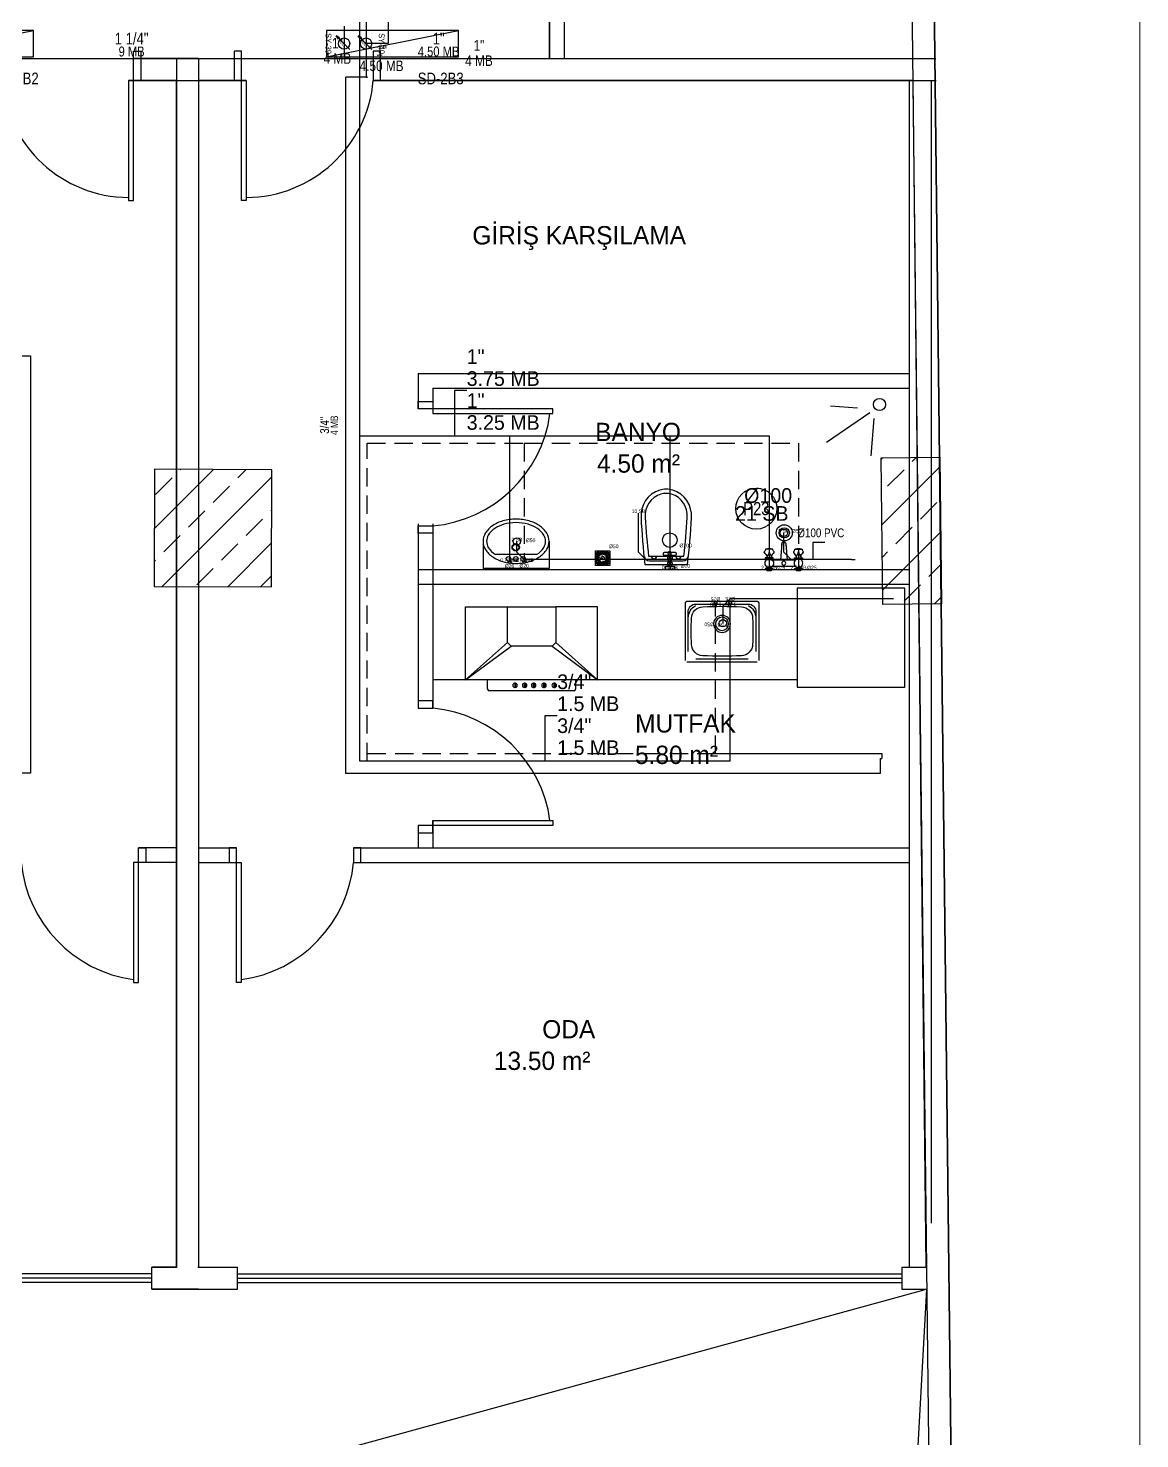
# Model space of a CAD drawing. Header units: centimetres. Extents: x 247996 to 315152, y -468471 to -440326.
# Drawn here: x 257942 to 258701, y -442834 to -441872 of the extents above; entities that cross this region are included whole.
import ezdxf
from ezdxf.enums import TextEntityAlignment as Align

# ---------------------------------------------------------------- set-up
doc = ezdxf.new("R2010")
doc.units = ezdxf.units.CM
doc.linetypes.add('0', pattern=[500, 500])
doc.linetypes.add('BASMA HATTI', pattern=[0.375, 0.25, -0.125])
for name, color, linetype, lineweight in [('SCOTT-ANTED', 144, 'CONTINUOUS', 0), ('SCOTT-MTY-PISSU-BORU-TAVANDAN', 6, 'PISSU HATTI', 30), ('SCOTT-MTY-PISSU-CAP', 211, 'CONTINUOUS', 30), ('SCOTT-MTY-SICAKSU-BORU', 1, 'BASMA HATTI', 30), ('SCOTT-MTY-SOGUKSU-BORU', 5, '0', 30), ('SCOTT-MTY-TEMIZSU-CAP', 101, 'CONTINUOUS', 30)]:
    doc.layers.add(name, color=color, linetype=linetype, lineweight=lineweight)
for name, color, linetype in [('SCOTT-MD-YUK-BIRIMI', 7, 'CONTINUOUS'), ('SCOTT-MKDU0', 50, 'CONTINUOUS'), ('SCOTT-MTY-PISSU-KOLON', 211, 'Continuous'), ('SCOTT-MTY-PISSU-KOLONNO', 211, 'Continuous'), ('SCOTT-MTY-SAYAC', 3, 'Continuous'), ('SCOTT-MTY-SIRKULASYON-BORU', 31, 'Continuous'), ('SCOTT-MTY-TEFRIS', 15, 'CONTINUOUS'), ('SCOTT-MTY-VANA', 1, 'Continuous'), ('SCOTT-MTY-YUK-BIRIMI', 7, 'CONTINUOUS')]:
    doc.layers.add(name, color=color, linetype=linetype)
doc.styles.add('CAP', font='wturkce.SHX', dxfattribs={"width": 0.65})
doc.styles.add('MtXpl_Comic_Sans_MS', font='comic.ttf')
doc.styles.add('MTY_CAP', font='wturkce.SHX', dxfattribs={"width": 0.65})
doc.styles.add('ROTAS', font='arial.ttf')
doc.linetypes.add('PISSU HATTI', pattern='A,0.5,0.5,["(",Standard,S=0.1,R=0,X=-0.01,Y=-0.036],-0.05', length=0.9)

# ---------------------------------------------------------------- blocks, each defined once
blk = doc.blocks.new('T-DOLAP')
blk.add_line((-45, -9), (45, 9))
blk.add_lwpolyline([(-45, -9), (45, -9), (45, 9), (-45, 9)], close=True)
blk = doc.blocks.new('MTY-SU SAYACI')
at = {"layer": 'SCOTT-MTY-VANA'}
blk.add_hatch(color=256, dxfattribs=at).paths.add_polyline_path([(9.8, 9.8), (5.6, 7), (7, 5.6)])
for p, q in [((-7.3, -7.3), (6.3, 6.3)), ((5.6, 7), (9.8, 9.8)), ((7, 5.6), (5.6, 7)), ((7, 5.6), (9.8, 9.8))]:
    blk.add_line(p, q, dxfattribs=at)
blk.add_circle((0, 0), 7, dxfattribs=at)
blk.add_attdef('CAP', (-2.3, -1.2), '', height=2.5, rotation=45, dxfattribs=at)
blk = doc.blocks.new('T-KOLON-P')
for radius in [5.5, 3.5]:
    blk.add_circle((0, 0), radius)
blk = doc.blocks.new('SUZGEC1')
at = {"layer": 'SCOTT-MTY-TEFRIS'}
blk.add_lwpolyline([(-5, -5), (-5, 5), (5, 5), (5, -5)], close=True, dxfattribs=at)
for points in [[(-4.33, 3.86), (-1.99, 1.52, 0.029484), (-2.15, 1.27), (-4.33, 2.48)], [(-2.48, 0.33), (-4.33, 0.33), (-4.33, 1.72), (-2.41, 0.65, 0.032775)], [(-3.86, 4.33), (-2.48, 4.33), (-1.27, 2.15, 0.029484), (-1.52, 1.99)], [(-0.65, 2.41, -0.032775), (-0.33, 2.48), (-0.33, 4.33), (-1.72, 4.33)], [(0.33, 2.48), (0.33, 4.33), (1.72, 4.33), (0.65, 2.41, 0.032775)], [(1.27, 2.15), (2.48, 4.33), (3.86, 4.33), (1.52, 1.99, 0.029484)], [(4.33, 3.86), (1.99, 1.52, -0.029484), (2.15, 1.27), (4.33, 2.48)], [(4.33, 0.33), (4.33, 1.72), (2.41, 0.65, -0.032775), (2.48, 0.33)], [(-2.48, -0.33), (-4.33, -0.33), (-4.33, -1.72), (-2.41, -0.65, -0.032775)], [(-4.33, -3.86), (-1.99, -1.52, -0.029484), (-2.15, -1.27), (-4.33, -2.48)], [(-3.86, -4.33), (-2.48, -4.33), (-1.27, -2.15, -0.029484), (-1.52, -1.99)], [(-0.33, -4.33), (-1.72, -4.33), (-0.65, -2.41, 0.032775), (-0.33, -2.48)], [(0.33, -2.48), (0.33, -4.33), (1.72, -4.33), (0.65, -2.41, -0.032775)], [(2.48, -4.33), (1.27, -2.15, 0.029484), (1.52, -1.99), (3.86, -4.33)], [(4.33, -2.48), (4.33, -3.86), (1.99, -1.52, 0.029484), (2.15, -1.27)], [(4.33, -0.33), (4.33, -1.72), (2.41, -0.65, 0.032775), (2.48, -0.33)]]:
    blk.add_lwpolyline(points, format="xyb", close=True, dxfattribs=at)
blk.add_circle((0, 0), 1.25, dxfattribs=at)
at = {"layer": 'SCOTT-MD-YUK-BIRIMI', "color": 6, "style": 'CAP'}
blk.add_attdef('PS', text='', height=2.5, dxfattribs=at).set_placement((0, 0), align=Align.CENTER)
blk.add_attdef('PSCP', (4.29, 6.72), '', height=2.5, dxfattribs=at)
blk = doc.blocks.new('EVIYE1')
at = {"layer": 'SCOTT-MTY-TEFRIS', "color": 6}
blk.add_circle((0, 15), 2.5, dxfattribs=at)
at = {"layer": 'SCOTT-MTY-TEFRIS', "color": 3, "ltscale": 10}
blk.add_circle((-5, 1), 1, dxfattribs=at)
at = {"layer": 'SCOTT-MTY-TEFRIS', "color": 1, "ltscale": 10}
blk.add_circle((5, 1), 1, dxfattribs=at)
at = {"layer": 'SCOTT-MD-YUK-BIRIMI', "color": 6, "style": 'CAP'}
blk.add_attdef('PS', text='', height=2.5, dxfattribs=at).set_placement((0, 15), align=Align.CENTER)
blk.add_attdef('PSCP', (6.08, 14.48), '', height=2.5, dxfattribs=at)
at = {"layer": 'SCOTT-MD-YUK-BIRIMI', "color": 3, "style": 'CAP'}
for tag, p in [('SO', (-5, 1)), ('SOCP', (-5, -2.99))]:
    blk.add_attdef(tag, text='', height=2.5, dxfattribs=at).set_placement(p, align=Align.CENTER)
at = {"layer": 'SCOTT-MD-YUK-BIRIMI', "color": 1, "style": 'CAP'}
for tag, p in [('SC', (5, 1)), ('SCCP', (5, -2.8))]:
    blk.add_attdef(tag, text='', height=2.5, dxfattribs=at).set_placement(p, align=Align.CENTER)
blk = doc.blocks.new('KLOZET1')
at = {"layer": 'SCOTT-MTY-TEFRIS', "color": 15}
blk.add_lwpolyline([(-3.88, 11.44, 0.414214), (-4.52, 10.8), (-4.52, 10.3, 0.414214), (-3.88, 9.66), (3.88, 9.66, 0.414214), (4.52, 10.3), (4.52, 10.8, 0.414214), (3.88, 11.44)], format="xyb", close=True, dxfattribs=at)
at = {"layer": 'SCOTT-MTY-TEFRIS', "color": 15, "elevation": 0}
for points in [[(-1, 10.3), (-1, 10.8, -0.414214), (-0.36, 11.44)], [(1, 10.3), (1, 10.8, 0.414214), (0.36, 11.44)]]:
    blk.add_lwpolyline(points, format="xyb", dxfattribs=at)
at = {"layer": 'SCOTT-MTY-TEFRIS', "color": 15}
for points in [[(-0.76, 11.45), (0.76, 11.45), (0.76, 11.98), (-0.76, 11.98)], [(-0.76, 8.88), (0.76, 8.88), (0.76, 9.66), (-0.76, 9.66)], [(3, 0), (-3, 0), (-3, 2.32), (3, 2.32)]]:
    blk.add_lwpolyline(points, close=True, dxfattribs=at)
for points in [[(-1.61, 8.64), (-1.61, 7.54)], [(-1.61, 4.45), (-1.61, 3.35)], [(-1.35, 3.17), (-1.35, 2.32), (1.42, 2.32), (1.42, 3.17)], [(-1.21, 7.21), (-1.21, 4.8)], [(1.13, 8.88), (-1.06, 8.88)], [(-1.06, 7.3), (1.13, 7.3)], [(1.13, 4.69), (-1.06, 4.69)], [(-1.06, 3.11), (1.13, 3.11)], [(-0.51, 8.64), (-0.51, 7.54)], [(-0.51, 4.45), (-0.51, 3.35)], [(0.58, 8.64), (0.58, 7.54)], [(0.58, 4.45), (0.58, 3.35)], [(1.28, 4.8), (1.28, 5.24), (1.28, 7.21)], [(1.68, 8.64), (1.68, 7.54)], [(1.68, 4.45), (1.68, 3.35)]]:
    blk.add_lwpolyline(points, dxfattribs=at)
at = {"layer": 'SCOTT-MTY-TEFRIS', "color": 6}
blk.add_circle((0, 20), 5, dxfattribs=at)
at = {"layer": 'SCOTT-MTY-TEFRIS', "color": 15}
for centre, radius, start, end in [((-0.36, 10.3, 0), 0.641, 179.99985, 270.00006), ((0.36, 10.3, 0), 0.641, 270.00006, 0), ((-1.06, 8.15), 0.734, 41.75917, 138.24096), ((-1.06, 8.03), 0.734, 221.7593, 318.24081), ((-1.06, 3.96), 0.734, 41.75917, 138.24096), ((-1.06, 3.84), 0.734, 221.7593, 318.24081), ((0.04, 8.15), 0.734, 41.75917, 138.24096), ((0.04, 8.03), 0.734, 221.7593, 318.24081), ((0.04, 3.96), 0.734, 41.75917, 138.24096), ((0.04, 3.84), 0.734, 221.7593, 318.24081), ((1.13, 8.15), 0.734, 41.75917, 138.24096), ((1.13, 8.03), 0.734, 221.7593, 318.24081), ((1.13, 3.96), 0.734, 41.75917, 138.24096), ((1.13, 3.84), 0.734, 221.7593, 318.24081)]:
    blk.add_arc(centre, radius, start, end, dxfattribs=at)
at = {"layer": 'SCOTT-MD-YUK-BIRIMI', "color": 6, "style": 'CAP'}
blk.add_attdef('PS', text='', height=2.5, dxfattribs=at).set_placement((0, 20), align=Align.CENTER)
blk.add_attdef('PSCP', (6.63, 15.09), '', height=2.5, dxfattribs=at)
at = {"layer": 'SCOTT-MD-YUK-BIRIMI', "color": 3, "style": 'CAP'}
blk.add_attdef('SO', text='', height=2.5, dxfattribs=at).set_placement((0, 0.13), align=Align.CENTER)
blk.add_attdef('SOCP', (7.43, 1.09), '', height=2.5, dxfattribs=at)
blk = doc.blocks.new('LAVABO1')
at = {"layer": 'SCOTT-MTY-TEFRIS', "color": 6}
blk.add_circle((0, 15), 2.5, dxfattribs=at)
at = {"layer": 'SCOTT-MTY-TEFRIS', "color": 3, "ltscale": 10}
blk.add_circle((-5, 1), 1, dxfattribs=at)
at = {"layer": 'SCOTT-MTY-TEFRIS', "color": 1, "ltscale": 10}
blk.add_circle((5, 1), 1, dxfattribs=at)
at = {"layer": 'SCOTT-MD-YUK-BIRIMI', "color": 6, "style": 'CAP'}
blk.add_attdef('PS', text='', height=2.5, dxfattribs=at).set_placement((0, 15), align=Align.CENTER)
blk.add_attdef('PSCP', (6.08, 14.48), '', height=2.5, dxfattribs=at)
at = {"layer": 'SCOTT-MD-YUK-BIRIMI', "color": 3, "style": 'CAP'}
for tag, p in [('SO', (-5, 1)), ('SOCP', (-5, -2.99))]:
    blk.add_attdef(tag, text='', height=2.5, dxfattribs=at).set_placement(p, align=Align.CENTER)
at = {"layer": 'SCOTT-MD-YUK-BIRIMI', "color": 1, "style": 'CAP'}
for tag, p in [('SC', (5, 1)), ('SCCP', (5, -2.8))]:
    blk.add_attdef(tag, text='', height=2.5, dxfattribs=at).set_placement(p, align=Align.CENTER)
blk = doc.blocks.new('DUS TEKNESI1')
at = {"layer": 'SCOTT-MTY-TEFRIS'}
for points in [[(-10, 13.89), (-10, 12.2, -0.146062), (-11.33, 8.88, 0.113221), (-13.28, 11.48, -0.416893), (-13.31, 11.96)], [(-6.69, 11.96, -0.17585), (-7.51, 13.89), (-12.49, 13.89, -0.17585), (-13.31, 11.96)], [(0, 18.37), (-0.63, 18.37, 0.391322), (-1.29, 17.76), (-2.2, 6.27)], [(0, 18.37), (0.63, 18.37, -0.391322), (1.29, 17.76), (2.2, 6.27)], [(6.69, 11.96, 0.17585), (7.51, 13.89), (12.49, 13.89, 0.17585), (13.31, 11.96)], [(10, 13.89), (10, 12.2, 0.146062), (11.33, 8.88, -0.113221), (13.28, 11.48)], [(-12.77, 0.5), (-12.77, 0), (-10, 0), (-7.23, 0), (-7.23, 0.5, 0.153746), (-12.77, 0.5), (-10, 0.5), (-7.23, 0.5)], [(-8.61, 6.88, -0.601952), (-8.61, 1.65), (-8.61, 0.83)], [(8.61, 6.88, 0.601952), (8.61, 1.65), (11.39, 1.65, 0.601952), (11.39, 6.88)], [(12.77, 0.5), (12.77, 0), (10, 0), (7.23, 0), (7.23, 0.5, -0.153746), (12.77, 0.5), (10, 0.5), (7.23, 0.5)]]:
    blk.add_lwpolyline(points, format="xyb", dxfattribs=at)
for points in [[(-12.77, 7.51), (-10, 7.51), (-7.23, 7.51), (-7.23, 8.01), (-10, 8.01), (-12.77, 8.01)], [(-8.61, 0), (-8.61, -1.03), (-11.39, -1.03), (-11.39, 0)], [(12.77, 7.51), (10, 7.51), (7.23, 7.51), (7.23, 8.01), (10, 8.01), (12.77, 8.01)], [(11.39, 0), (11.39, -1.03), (8.61, -1.03), (8.61, 0)]]:
    blk.add_lwpolyline(points, close=True, dxfattribs=at)
for points in [[(-11.64, 9.5), (-11.64, 8.01)], [(-11.39, 7.51), (-11.39, 6.88), (-8.61, 6.88)], [(-8.61, 1.65), (-11.39, 1.65), (-11.39, 0.83)], [(-8.61, 7.51), (-8.61, 6.88)], [(-8.36, 9.5), (-8.36, 8.01)], [(7.82, 6.27), (-7.82, 6.27)], [(-7.82, 2.27), (7.82, 2.27)], [(8.36, 9.5), (8.36, 8.01)], [(11.39, 7.51), (11.39, 6.88), (8.61, 6.88)], [(8.61, 7.51), (8.61, 6.88)], [(8.61, 1.65), (8.61, 0.83)], [(11.39, 1.65), (11.39, 0.83)], [(11.64, 9.5), (11.64, 8.01)]]:
    blk.add_lwpolyline(points, dxfattribs=at)
at = {"layer": 'SCOTT-MTY-TEFRIS', "color": 6}
blk.add_circle((0, 25), 2.5, dxfattribs=at)
at = {"layer": 'SCOTT-MTY-TEFRIS'}
for centre, radius, start, end in [((-9.99, 2.25), 11.85, 79.4131, 100.58675), ((-3.77, 12.76), 6.25, 185.20803, 218.44761), ((-2.03, 5.93), 7.27, 130.25508, 156.09376), ((-6.95, 11.74), 0.344, 310.56547, 41.0891), ((0, 17.2), 1.6, 330.69749, 209.30263), ((6.95, 11.74), 0.344, 138.91075, 229.43465), ((2.03, 5.93), 7.27, 23.90632, 49.74465), ((9.99, 2.25), 11.85, 79.4131, 100.58675), ((3.77, 12.76), 6.25, 321.55251, 354.79208), ((13.05, 11.74), 0.344, 310.56547, 41.0891), ((-10, 4.27), 2.96, 117.90841, 242.09186), ((0, 4.27), 1.37, 90.00021, 270.00006), ((0, 4.27), 1.37, 270.00006, 90.00021)]:
    blk.add_arc(centre, radius, start, end, dxfattribs=at)
at = {"layer": 'SCOTT-MD-YUK-BIRIMI', "color": 6, "style": 'CAP'}
blk.add_attdef('PS', text='', height=2.5, dxfattribs=at).set_placement((0, 25), align=Align.CENTER)
blk.add_attdef('PSCP', (5.6, 25), '', height=2.5, dxfattribs=at)
at = {"layer": 'SCOTT-MD-YUK-BIRIMI', "color": 3, "style": 'CAP'}
blk.add_attdef('SO', text='', height=2.5, dxfattribs=at).set_placement((-10, 0), align=Align.CENTER)
blk.add_attdef('SOCP', (-5.56, 0), '', height=2.5, dxfattribs=at)
at = {"layer": 'SCOTT-MD-YUK-BIRIMI', "color": 1, "style": 'CAP'}
blk.add_attdef('SC', text='', height=2.5, dxfattribs=at).set_placement((10, 0), align=Align.CENTER)
blk.add_attdef('SCCP', (15.92, 0), '', height=2.5, dxfattribs=at)
blk = doc.blocks.new('MTY-PIS SU CAP SB')
at = {"layer": 'SCOTT-MTY-PISSU-CAP'}
for p, q in [((0.833, 1.167), (0, 1.167)), ((0, 1.167), (0, 0))]:
    blk.add_line(p, q, dxfattribs=at)
at = {"layer": 'SCOTT-MTY-PISSU-CAP', "style": 'MTY_CAP', "width": 0.65}
blk.add_attdef('PSCP', text='', height=1, dxfattribs=at).set_placement((0.833, 1.79), align=Align.MIDDLE_LEFT)
at = {"layer": 'SCOTT-MTY-YUK-BIRIMI', "color": 211, "style": 'MTY_CAP', "width": 0.65}
blk.add_attdef('PS', text='', height=1, dxfattribs=at).set_placement((0.833, 0.566), align=Align.MIDDLE_LEFT)
blk = doc.blocks.new('MTY-TEMIZ SU CAP MB')
at = {"layer": 'SCOTT-MTY-TEMIZSU-CAP'}
for p, q in [((0.833, 3.096), (0, 3.096)), ((0, 3.096), (0, 0))]:
    blk.add_line(p, q, dxfattribs=at)
at = {"layer": 'SCOTT-MTY-TEMIZSU-CAP', "style": 'MTY_CAP', "width": 0.65}
for tag, p in [('SOCP', (0.833, 5.417)), ('SCCP', (0.833, 2.417))]:
    blk.add_attdef(tag, text='', height=1, dxfattribs=at).set_placement(p, align=Align.MIDDLE_LEFT)
at = {"layer": 'SCOTT-MTY-YUK-BIRIMI', "color": 101, "style": 'MTY_CAP', "width": 0.65}
for tag, p in [('SO', (0.833, 3.917)), ('SC', (0.833, 0.917))]:
    blk.add_attdef(tag, text='', height=1, dxfattribs=at).set_placement(p, align=Align.MIDDLE_LEFT)

msp = doc.modelspace()

# ---------------------------------------------------------------- linework, layer by layer
at = {"layer": 'SCOTT-ANTED'}
msp.add_line((258701.02, -440326.55), (258701.02, -447826.55), dxfattribs=at)
at = {"layer": 'SCOTT-MKDU0', "color": 8, "ltscale": 0.03}
for p, q in [((258575.71, -443160.12), (258545.41, -440514.39)), ((258545.41, -440514.39), (258575.71, -443160.12)), ((258560.7, -443159.51), (258530.58, -440529.34)), ((258298.25, -441892.11), (258298.25, -441742.11)), ((258298.25, -441861.93), (258298.25, -441892.11)), ((258308.25, -441861.93), (258308.25, -441892.11)), ((257043.6, -441892.11), (258298.25, -441892.11)), ((258014.24, -441892.11), (258087.96, -441892.11)), ((258058.6, -441892.11), (258014.24, -441892.11)), ((258043.6, -441892.11), (258043.6, -442717.11)), ((258043.6, -441892.11), (258087.96, -441892.11)), ((258058.6, -441892.11), (258058.6, -442717.11)), ((258177.96, -441892.11), (258561.88, -441892.11)), ((258010.93, -441907.11), (258091.27, -441907.11)), ((258043.6, -441907.11), (258010.93, -441907.11)), ((258043.6, -441907.11), (258010.93, -441907.11)), ((258043.6, -441907.11), (258043.6, -442687.11)), ((258043.6, -441907.11), (258043.6, -442717.11)), ((258043.6, -442717.11), (258043.6, -441907.11)), ((258058.6, -441907.11), (258058.6, -442687.11)), ((258058.6, -441907.11), (258058.6, -442717.11)), ((258058.6, -441907.11), (258091.27, -441907.11)), ((258091.27, -441907.11), (258058.6, -441907.11)), ((258058.6, -441907.11), (258058.6, -442717.11)), ((258177.96, -441907.11), (258562.05, -441907.11)), ((258546.36, -441907.11), (258177.96, -441907.11)), ((258543.6, -441907.11), (258543.6, -442717.11)), ((258555.29, -442717.11), (258546.36, -441907.11)), ((258558.6, -441907.11), (258558.6, -442687.11)), ((258208.6, -442107.11), (258543.6, -442107.11)), ((258208.6, -442107.11), (258208.6, -442131.2)), ((258218.6, -442117.11), (258543.6, -442117.11)), ((258218.6, -442117.11), (258218.6, -442134.52)), ((258516.7, -442134.06), (258487.12, -442154.27)), ((258508.28, -442130.82), (258489.9, -442129.4)), ((258519.48, -442137.96), (258517.53, -442163.33)), ((258524.6, -442164.83), (258564.59, -442164.37)), ((258545.76, -442167.22), (258548.43, -442164.55)), ((258564.59, -442164.37), (258565.74, -442264.36)), ((258028.69, -442172.54), (258028.42, -442252.54)), ((258028.56, -442212.97), (258068.84, -442172.68)), ((258108.69, -442172.82), (258028.69, -442172.54)), ((258046.23, -442172.84), (258046.47, -442172.6)), ((258085.52, -442178.45), (258091.21, -442172.76)), ((258108.42, -442252.82), (258108.69, -442172.82)), ((258525.74, -442264.82), (258524.6, -442164.83)), ((258524.61, -442165.92), (258525.72, -442164.81)), ((258525.12, -442210.32), (258564.67, -442170.77)), ((258528.92, -442184.06), (258540.15, -442172.84)), ((258029.4, -442189.67), (258040.62, -442178.45)), ((258033.86, -442252.56), (258108.68, -442177.75)), ((258068.68, -442195.29), (258079.91, -442184.06)), ((258051.85, -442212.13), (258063.07, -442200.9)), ((258107.97, -442200.9), (258108.6, -442200.27)), ((258551.37, -442206.51), (258562.6, -442195.29)), ((258091.14, -442217.74), (258102.36, -442206.51)), ((258208.6, -442209.73), (258208.6, -442335.64)), ((258218.6, -442209.77), (258218.6, -442335.64)), ((258534.54, -442223.35), (258545.76, -442212.13)), ((258035.01, -442228.96), (258046.23, -442217.74)), ((258252.86, -442221.66), (258252.86, -442240.32)), ((258297.88, -442221.66), (258297.88, -442240.32)), ((258525.63, -442254.71), (258565.18, -442215.16)), ((258074.3, -442234.58), (258085.52, -442223.35)), ((258078.61, -442252.72), (258108.52, -442222.8)), ((258289.42, -442230.69), (258261.32, -442230.69)), ((258525.37, -442232.51), (258528.92, -442228.96)), ((258028.48, -442235.49), (258029.4, -442234.58)), ((258057.46, -442251.41), (258068.68, -442240.19)), ((258208.6, -442240.88), (258543.6, -442240.88)), ((258297.88, -442240.32), (258252.86, -442240.32)), ((258556.99, -442245.8), (258565.43, -442237.36)), ((258100.98, -442252.79), (258107.97, -442245.8)), ((258208.6, -442250.88), (258543.6, -442250.88)), ((258028.42, -442252.54), (258108.42, -442252.82)), ((258540.74, -442253.65), (258467.12, -442253.65)), ((258467.12, -442253.65), (258467.12, -442321.34)), ((258540.15, -442262.64), (258551.37, -442251.41)), ((258540.74, -442321.34), (258540.74, -442253.65)), ((258560.82, -442264.42), (258565.68, -442259.55)), ((258240.97, -442266.35), (258269.47, -442266.35)), ((258240.97, -442316.35), (258240.97, -442266.35)), ((258330.97, -442266.35), (258302.47, -442266.35)), ((258330.97, -442316.35), (258330.97, -442266.35)), ((258390.94, -442303.07), (258390.94, -442263.64)), ((258391.94, -442262.64), (258439.94, -442262.64)), ((258392.79, -442296.92), (258392.79, -442269.79)), ((258398.09, -442264.49), (258433.79, -442264.49)), ((258439.09, -442269.79), (258439.09, -442296.92)), ((258440.94, -442263.64), (258440.94, -442303.07)), ((258565.74, -442264.36), (258525.74, -442264.82)), ((258269.47, -442290.85), (258240.97, -442316.35)), ((258240.97, -442316.35), (258271.97, -442293.35)), ((258299.97, -442293.35), (258330.97, -442316.35)), ((258330.97, -442316.35), (258302.47, -442290.85)), ((258439.94, -442304.07), (258391.94, -442304.07)), ((258433.79, -442302.22), (258398.09, -442302.22)), ((258467.12, -442316.34), (258218.6, -442316.34)), ((258467.12, -442316.34), (258218.6, -442316.34)), ((258330.97, -442316.35), (258240.97, -442316.35)), ((258255.95, -442322.65), (258255.95, -442316.35)), ((258274.42, -442318.4), (258274.42, -442320.97)), ((258274.42, -442318.4), (258275.03, -442318.4)), ((258275.03, -442318.4), (258275.03, -442320.97)), ((258281, -442318.4), (258281, -442320.97)), ((258281, -442318.4), (258281.62, -442318.4)), ((258281.62, -442318.4), (258281.62, -442320.97)), ((258287.15, -442318.4), (258287.15, -442320.97)), ((258287.15, -442318.4), (258287.77, -442318.4)), ((258287.77, -442318.4), (258287.77, -442320.97)), ((258294.15, -442318.4), (258294.15, -442320.97)), ((258294.15, -442318.4), (258294.76, -442318.4)), ((258294.76, -442318.4), (258294.76, -442320.97)), ((258301.14, -442318.4), (258301.14, -442320.97)), ((258301.14, -442318.4), (258301.76, -442318.4)), ((258301.76, -442318.4), (258301.76, -442320.97)), ((258315.95, -442316.35), (258315.95, -442322.65)), ((258314.95, -442323.65), (258256.95, -442323.65)), ((258274.42, -442320.97), (258274.42, -442321.49)), ((258275.03, -442321.49), (258274.42, -442321.49)), ((258275.03, -442320.97), (258275.03, -442321.49)), ((258281, -442320.97), (258281, -442321.49)), ((258281.62, -442321.49), (258281, -442321.49)), ((258281.62, -442320.97), (258281.62, -442321.49)), ((258287.15, -442320.97), (258287.15, -442321.49)), ((258287.15, -442321.49), (258287.77, -442321.49)), ((258287.77, -442320.97), (258287.77, -442321.49)), ((258294.15, -442320.97), (258294.15, -442321.48)), ((258294.15, -442321.49), (258294.76, -442321.49)), ((258294.76, -442320.97), (258294.76, -442321.49)), ((258301.14, -442320.97), (258301.14, -442321.48)), ((258301.14, -442321.49), (258301.76, -442321.49)), ((258301.76, -442320.97), (258301.76, -442321.49)), ((258467.12, -442321.34), (258540.74, -442321.34)), ((258218.6, -442412.32), (258218.6, -442430.88)), ((258208.6, -442415.64), (258208.6, -442430.88)), ((258043.6, -442430.88), (258017.71, -442430.88)), ((258058.6, -442430.88), (258084.49, -442430.88)), ((258164.49, -442430.88), (258543.6, -442430.88)), ((258043.6, -442440.88), (258014.4, -442440.88)), ((258058.6, -442440.88), (258087.81, -442440.88)), ((258164.49, -442440.88), (258543.6, -442440.88)), ((258026.84, -442721.61), (257563.6, -442721.61)), ((258026.84, -442717.11), (258043.6, -442717.11)), ((258044.04, -442717.11), (258026.84, -442717.11)), ((258026.84, -442732.11), (258026.84, -442717.11)), ((258026.84, -442717.11), (258043.6, -442717.11)), ((258058.17, -442717.11), (258085.27, -442717.11)), ((258058.6, -442717.11), (258085.27, -442717.11)), ((258058.6, -442717.11), (258085.27, -442717.11)), ((258085.27, -442732.11), (258085.27, -442717.11)), ((258085.27, -442721.61), (258538.6, -442721.61)), ((258538.6, -442717.11), (258555.29, -442717.11)), ((258538.6, -442717.11), (258538.6, -442732.11)), ((258538.6, -442717.11), (258555.29, -442717.11)), ((257206.78, -443102.11), (258555.47, -442732.11)), ((258026.84, -442724.61), (257563.6, -442724.61)), ((258026.84, -442727.61), (257563.6, -442727.61)), ((258026.84, -442732.11), (258085.27, -442732.11)), ((258058.6, -442732.11), (258026.84, -442732.11)), ((258043.6, -442732.11), (258085.27, -442732.11)), ((258085.27, -442724.61), (258538.6, -442724.61)), ((258085.27, -442727.61), (258538.6, -442727.61)), ((258555.47, -442732.11), (258535.18, -443102.11)), ((258538.6, -442732.11), (258555.47, -442732.11))]:
    msp.add_line(p, q, dxfattribs=at)
for points in [[(258014.24, -441887.11), (258019.24, -441887.11), (258019.24, -441907.11), (258014.24, -441907.11), (258014.24, -441887.11)], [(258014.24, -441887.11), (258019.24, -441887.11), (258019.24, -441907.11), (258014.24, -441907.11), (258014.24, -441887.11)], [(258014.24, -441887.11), (258019.24, -441887.11), (258019.24, -441907.11), (258014.24, -441907.11), (258014.24, -441887.11)], [(258087.96, -441887.11), (258082.96, -441887.11), (258082.96, -441907.11), (258087.96, -441907.11), (258087.96, -441887.11)], [(258087.96, -441887.11), (258082.96, -441887.11), (258082.96, -441907.11), (258087.96, -441907.11), (258087.96, -441887.11)], [(258087.96, -441887.11), (258082.96, -441887.11), (258082.96, -441907.11), (258087.96, -441907.11), (258087.96, -441887.11)], [(258182.96, -441887.11), (258177.96, -441887.11), (258177.96, -441907.11), (258182.96, -441907.11), (258182.96, -441887.11)], [(258182.96, -441887.11), (258177.96, -441887.11), (258177.96, -441907.11), (258182.96, -441907.11), (258182.96, -441887.11)], [(258182.96, -441887.11), (258177.96, -441887.11), (258177.96, -441907.11), (258182.96, -441907.11), (258182.96, -441887.11)], [(258208.6, -442131.2), (258208.6, -442126.2), (258218.6, -442126.2), (258218.6, -442131.2), (258208.6, -442131.2)], [(258208.6, -442216.2), (258208.6, -442211.2), (258218.6, -442211.2), (258218.6, -442216.2), (258208.6, -442216.2)], [(258208.6, -442330.64), (258208.6, -442335.64), (258218.6, -442335.64), (258218.6, -442330.64), (258208.6, -442330.64)], [(258208.6, -442415.64), (258208.6, -442420.64), (258218.6, -442420.64), (258218.6, -442415.64), (258208.6, -442415.64)], [(258017.71, -442430.88), (258022.71, -442430.88), (258022.71, -442440.88), (258017.71, -442440.88), (258017.71, -442430.88)], [(258084.49, -442430.88), (258079.49, -442430.88), (258079.49, -442440.88), (258084.49, -442440.88), (258084.49, -442430.88)], [(258169.49, -442430.88), (258164.49, -442430.88), (258164.49, -442440.88), (258169.49, -442440.88), (258169.49, -442430.88)]]:
    msp.add_lwpolyline(points, dxfattribs=at)
for points in [[(258014.24, -441907.11), (258010.93, -441907.11), (258010.93, -441988.98), (258014.24, -441988.98)], [(258014.24, -441907.11), (258010.93, -441907.11), (258010.93, -441988.98), (258014.24, -441988.98)], [(258014.24, -441907.11), (258010.93, -441907.11), (258010.93, -441988.98), (258014.24, -441988.98)], [(258087.96, -441907.11), (258091.27, -441907.11), (258091.27, -441988.98), (258087.96, -441988.98)], [(258087.96, -441907.11), (258091.27, -441907.11), (258091.27, -441988.98), (258087.96, -441988.98)], [(258087.96, -441907.11), (258091.27, -441907.11), (258091.27, -441988.98), (258087.96, -441988.98)], [(258218.6, -442131.2), (258218.6, -442134.52), (258300.47, -442134.52), (258300.47, -442131.2)], [(258218.6, -442415.64), (258218.6, -442412.32), (258300.47, -442412.32), (258300.47, -442415.64)], [(258017.71, -442440.88), (258014.4, -442440.88), (258014.4, -442522.74), (258017.71, -442522.74)], [(258084.49, -442440.88), (258087.81, -442440.88), (258087.81, -442522.74), (258084.49, -442522.74)]]:
    msp.add_lwpolyline(points, close=True, dxfattribs=at)
for points in [[(258392.44, -442237.47, 0.01664), (258395.06, -442205.64, 0.351622), (258382.27, -442186.72, 0.068714), (258377.85, -442186.11, 0.068714), (258373.43, -442186.72, 0.351622), (258360.64, -442205.64, 0.01664), (258363.26, -442237.47)], [(258389.87, -442231.9, 0.016866), (258392.18, -442205.45, 0.351778), (258381.46, -442189.48, 0.068022), (258377.85, -442188.99, 0.068022), (258374.24, -442189.48, 0.351778), (258363.52, -442205.45, 0.016866), (258365.83, -442231.9)]]:
    msp.add_lwpolyline(points, format="xyb", close=True, dxfattribs=at)
msp.add_lwpolyline([(258362.98, -442232.02, 0.389191), (258366.33, -442235.09), (258377.85, -442235.09), (258389.37, -442235.09, 0.389191), (258392.72, -442232.02, 0.389191)], format="xyb", dxfattribs=at)
for centre, radius in [((258523.39, -442128.31, 51), 4.14), ((258275.12, -442225.78), 2.52), ((258275.12, -442225.78), 2.12), ((258270.25, -442233.72), 1.56), ((258275.18, -442233.72), 1.56), ((258280.22, -442233.72), 1.56)]:
    msp.add_circle(centre, radius, dxfattribs=at)
for centre, radius, start, end in [((258011.49, -441899.45), 87.59, 185.01909, 269.63134), ((258011.49, -441899.45), 87.59, 185.01909, 269.63134), ((258011.49, -441899.45), 87.59, 185.01909, 269.63134), ((258090.71, -441899.45), 87.59, 270.36866, 354.98091), ((258090.71, -441899.45), 87.59, 270.36866, 354.98091), ((258090.71, -441899.45), 87.59, 270.36866, 354.98091), ((258210.37, -442122.64), 88.95, 275.30809, 352.32526), ((258269.02, -442225.27), 17.19, 123.83466, 148.28659), ((258272.86, -442230.99), 24.08, 105.51757, 123.83466), ((258272.86, -442230.99), 21.68, 105.51757, 123.83466), ((258275.37, -442240.04), 33.47, 90, 105.51757), ((258275.37, -442240.04), 31.07, 90, 105.51757), ((258275.37, -442240.04), 33.47, 74.48243, 90), ((258275.37, -442240.04), 31.07, 74.48243, 90), ((258277.88, -442230.99), 21.68, 56.16534, 74.48243), ((258277.88, -442230.99), 24.08, 56.16534, 74.48243), ((258281.72, -442225.27), 17.19, 31.71341, 56.16534), ((258263.18, -442221.66), 10.33, 148.28659, 180), ((258263.18, -442221.66), 10.33, 180, 211.71341), ((258263.18, -442221.66), 7.93, 148.28659, 180), ((258263.18, -442221.66), 7.93, 180, 211.71341), ((258269.02, -442225.27), 14.8, 123.83466, 148.28659), ((258281.72, -442225.27), 14.8, 31.71341, 56.16534), ((258287.56, -442221.66), 7.93, 0, 31.71341), ((258287.56, -442221.66), 7.93, 328.28659, 0), ((258287.56, -442221.66), 10.33, 0, 31.71341), ((258287.56, -442221.66), 10.33, 328.28659, 0), ((258269.02, -442218.06), 17.19, 211.71341, 236.16534), ((258269.02, -442218.06), 14.8, 211.71341, 238.62326), ((258281.72, -442218.06), 14.8, 301.37674, 328.28659), ((258281.72, -442218.06), 17.19, 303.83466, 328.28659), ((258369.55, -442231.9), 1.78, 180, 0), ((258386.16, -442231.9), 1.78, 180, 0), ((258272.86, -442212.33), 24.08, 236.16534, 254.48243), ((258275.37, -442203.29), 33.47, 254.48243, 270), ((258275.37, -442203.29), 33.47, 270, 285.51757), ((258277.88, -442212.33), 24.08, 285.51757, 303.83466), ((258274.7, -442319.96), 1.54, 100.57538, 259.46205), ((258274.7, -442319.96), 1.54, 282.6235, 77.37669), ((258281.28, -442319.96), 1.54, 100.57538, 259.46205), ((258281.28, -442319.96), 1.54, 282.6235, 77.37669), ((258287.43, -442319.96), 1.54, 100.57538, 259.46205), ((258287.43, -442319.96), 1.54, 282.6235, 77.37669), ((258294.43, -442319.96), 1.54, 100.57538, 259.46205), ((258294.43, -442319.96), 1.54, 282.6235, 77.37669), ((258301.42, -442319.96), 1.54, 100.57538, 259.46205), ((258301.42, -442319.96), 1.54, 282.6235, 77.37669), ((258256.95, -442322.65), 1, 180, 270), ((258314.95, -442322.65), 1, 270, 0), ((258210.37, -442424.2), 88.95, 7.67474, 84.69191), ((258026.28, -442432.65), 88.95, 185.30809, 262.32526), ((258075.93, -442432.65), 88.95, 277.67474, 354.69191)]:
    msp.add_arc(centre, radius, start, end, dxfattribs=at)
at = {"layer": 'SCOTT-MKDU0', "color": 8, "ltscale": 0.03, "extrusion": (0, 0, -1)}
for centre, major_axis, start_param, end_param in [((258391.94, -442263.64), (0.707, 0.707), 3.926991, 5.497787), ((258398.09, -442269.79), (-3.75, 3.75), 5.497787, 7.068583), ((258402.94, -442274.31), (-7.14, 7.14), 5.524757, 6.541187), ((258403.06, -442274.32), (-5.66, 5.66), 5.524757, 7.028844), ((258415.94, -442598.32), (332.25, 0), 4.67265, 4.752129), ((258428.83, -442274.32), (-5.66, 5.66), 0.825137, 2.329224), ((258433.79, -442269.79), (3.75, 3.75), -0.785398, 0.785398), ((258428.95, -442274.31), (7.14, 7.14), -0.258001, 0.758428), ((258439.94, -442263.64), (0.707, 0.707), -0.785398, 0.785398), ((258727.19, -442283.07), (-234.94, 234.94), 5.470817, 5.524757), ((258415.94, -442278.07), (-4.07, 4.07), 3.926991, 10.210176), ((258415.94, -442278.07), (-3.18, 3.18), 3.926991, 10.210176), ((258104.69, -442283.07), (234.94, 234.94), 0.758428, 0.812368), ((258403.06, -442291.81), (5.66, 5.66), 2.395934, 3.900021), ((258428.83, -442291.81), (5.66, 5.66), 0.812368, 2.316455), ((258415.94, -441967.82), (332.25, 0), 1.531058, 1.610536)]:
    msp.add_ellipse(centre, major_axis=major_axis, ratio=1, start_param=start_param, end_param=end_param, dxfattribs=at)
at = {"layer": 'SCOTT-MKDU0', "color": 8, "ltscale": 0.03, "invisible_edges": 1}
for points in [[(258302.47, -442290.85), (258269.47, -442290.85), (258269.47, -442266.35), (258302.47, -442266.35)], [(258269.47, -442290.85), (258302.47, -442290.85), (258299.97, -442293.35), (258271.97, -442293.35)]]:
    msp.add_3dface(points, dxfattribs=at)
at = {"layer": 'SCOTT-MTY-PISSU-BORU-TAVANDAN', "ltscale": 50}
for points in [[(258363.96, -442234.21), (258358.96, -442229.21), (258358.96, -442202.43)], [(258280.95, -442234.21), (258275.95, -442229.21), (258275.95, -442221.76)], [(258463.1, -442234.21), (258458.1, -442229.21), (258458.1, -442215.88)], [(258334.47, -442234.21), (258280.95, -442234.21)], [(258334.47, -442234.21), (258334.47, -442233.1)], [(258363.96, -442234.21), (258334.47, -442234.21)], [(258463.1, -442234.21), (258363.96, -442234.21)], [(258504.33, -442234.21), (258463.1, -442234.21)], [(258504.33, -442234.21), (258506.72, -442234.21)], [(258421.52, -442260.93), (258416.52, -442265.93), (258416.52, -442277.64)], [(258532.91, -442260.93), (258421.52, -442260.93)]]:
    msp.add_lwpolyline(points, dxfattribs=at)
at = {"layer": 'SCOTT-MTY-PISSU-KOLONNO'}
msp.add_circle((258439.34, -442199.38), 14, dxfattribs=at)
at = {"layer": 'SCOTT-MTY-SICAKSU-BORU'}
for points in [[(258173, -441860), (258173, -441873)], [(258173, -441873), (258173, -441891)], [(257883, -441891), (257883, -442095), (257944, -442095), (257944, -442380), (257579, -442380), (257579, -442370), (257576.91, -442370), (257576.91, -442366.69)], [(258173, -441891), (258173, -441905), (258174, -441905), (258159, -441905), (258159, -442380), (258524, -442380), (258524, -442370), (258525.29, -442370), (258525.29, -442366.69)], [(258525.29, -442366.69), (258411.52, -442366.69)]]:
    msp.add_lwpolyline(points, dxfattribs=at)
at = {"layer": 'SCOTT-MTY-SICAKSU-BORU', "ltscale": 50}
for points in [[(258173.7, -442371.69), (258173.7, -442154.77), (258280.95, -442154.77)], [(258280.95, -442154.77), (258280.95, -442235.76)], [(258280.95, -442154.77), (258468.1, -442154.77)], [(258468.1, -442154.77), (258468.1, -442240.88)], [(258411.52, -442366.69), (258411.52, -442263.64)], [(258411.52, -442366.69), (258168.7, -442366.69)]]:
    msp.add_lwpolyline(points, dxfattribs=at)
at = {"layer": 'SCOTT-MTY-SIRKULASYON-BORU'}
for points in [[(258188, -441850), (258188, -441873)], [(258188, -441873), (258188, -441882), (258173, -441882)]]:
    msp.add_lwpolyline(points, dxfattribs=at)
at = {"layer": 'SCOTT-MTY-SOGUKSU-BORU', "ltscale": 50}
for points in [[(258168.7, -442149.77), (258168.7, -441842.54)], [(258168.7, -442371.69), (258168.7, -442149.77), (258270.95, -442149.77)], [(258270.95, -442149.77), (258270.95, -442235.76)], [(258270.95, -442149.77), (258380.27, -442149.77)], [(258380.27, -442149.77), (258380.27, -442240.75)], [(258380.27, -442149.77), (258448.1, -442149.77)], [(258448.1, -442149.77), (258448.1, -442240.88)], [(258421.52, -442371.69), (258421.52, -442263.64)], [(258421.52, -442371.69), (258168.7, -442371.69)]]:
    msp.add_lwpolyline(points, dxfattribs=at)
at = {"layer": 'SCOTT-MTY-SOGUKSU-BORU'}
for points in [[(258158, -441870), (258158, -441873)], [(258158, -441873), (258158, -441891)], [(258158, -441891), (258168.7, -441891)]]:
    msp.add_lwpolyline(points, dxfattribs=at)

# ---------------------------------------------------------------- block references
at = {"layer": 'SCOTT-MTY-PISSU-CAP'}
ref = msp.add_blockref('MTY-PIS SU CAP SB', (258477.79, -442234.21), dxfattribs=dict(at, xscale=10, yscale=10))
ref.add_attrib('PSCP', '%%C100', dxfattribs={"height": 10, "style": 'MTY_CAP'}).set_placement((258431.04, -442190.43), align=Align.MIDDLE_LEFT)
ref.add_attrib('PS', '21 SB', dxfattribs={"layer": 'SCOTT-MTY-YUK-BIRIMI', "height": 10, "style": 'MTY_CAP'}).set_placement((258424.85, -442202.68), align=Align.MIDDLE_LEFT)
at = {"layer": 'SCOTT-MTY-PISSU-KOLON'}
msp.add_blockref('T-KOLON-P', (258458.4, -442215.9), dxfattribs=at)
at = {"layer": 'SCOTT-MTY-SAYAC'}
for p in [(257901, -441882), (258191, -441882)]:
    msp.add_blockref('T-DOLAP', p, dxfattribs=at)
ref = msp.add_blockref('MTY-SU SAYACI', (258158, -441882), dxfattribs=dict(at, xscale=0.55, yscale=0.55, rotation=90))
ref.add_attrib('CAP', 'DN20', (258158.63, -441883.26), dxfattribs={"height": 1.375, "rotation": 135})
ref = msp.add_blockref('MTY-SU SAYACI', (258173, -441882), dxfattribs=dict(at, xscale=0.55, yscale=0.55, rotation=90))
ref.add_attrib('CAP', 'DN20', (258173.63, -441883.26), dxfattribs={"height": 1.375, "rotation": 135})
at = {"layer": 'SCOTT-MTY-TEMIZSU-CAP'}
ref = msp.add_blockref('MTY-TEMIZ SU CAP MB', (258233.34, -442149.77), dxfattribs=dict(at, xscale=10, yscale=10))
ref.add_attrib('SCCP', '1"', dxfattribs={"height": 10, "style": 'MTY_CAP'}).set_placement((258241.68, -442125.61), align=Align.MIDDLE_LEFT)
ref.add_attrib('SC', '3.25 MB', dxfattribs={"layer": 'SCOTT-MTY-YUK-BIRIMI', "height": 10, "style": 'MTY_CAP'}).set_placement((258241.68, -442140.61), align=Align.MIDDLE_LEFT)
ref.add_attrib('SO', '3.75 MB', dxfattribs={"layer": 'SCOTT-MTY-YUK-BIRIMI', "height": 10, "style": 'MTY_CAP'}).set_placement((258241.68, -442110.61), align=Align.MIDDLE_LEFT)
ref.add_attrib('SOCP', '1"', dxfattribs={"height": 10, "style": 'MTY_CAP'}).set_placement((258241.68, -442095.61), align=Align.MIDDLE_LEFT)
ref = msp.add_blockref('MTY-TEMIZ SU CAP MB', (258295.11, -442371.69), dxfattribs=dict(at, xscale=10, yscale=10))
ref.add_attrib('SCCP', '3/4"', dxfattribs={"height": 10, "style": 'MTY_CAP'}).set_placement((258303.44, -442347.52), align=Align.MIDDLE_LEFT)
ref.add_attrib('SC', '1.5 MB', dxfattribs={"layer": 'SCOTT-MTY-YUK-BIRIMI', "height": 10, "style": 'MTY_CAP'}).set_placement((258303.44, -442362.52), align=Align.MIDDLE_LEFT)
ref.add_attrib('SO', '1.5 MB', dxfattribs={"layer": 'SCOTT-MTY-YUK-BIRIMI', "height": 10, "style": 'MTY_CAP'}).set_placement((258303.44, -442332.52), align=Align.MIDDLE_LEFT)
ref.add_attrib('SOCP', '3/4"', dxfattribs={"height": 10, "style": 'MTY_CAP'}).set_placement((258303.44, -442317.52), align=Align.MIDDLE_LEFT)
at = {"layer": 'SCOTT-MTY-VANA'}
ref = msp.add_blockref('KLOZET1', (258380.27, -442240.88), dxfattribs=at)
ref.add_attrib('SO', '0.5 MB', dxfattribs={"layer": 'SCOTT-MD-YUK-BIRIMI', "height": 2.5, "style": 'CAP'}).set_placement((258380.27, -442240.75), align=Align.CENTER)
ref.add_attrib('PS', '10 SB', dxfattribs={"layer": 'SCOTT-MD-YUK-BIRIMI', "height": 2.5, "style": 'CAP'}).set_placement((258358.96, -442202.43), align=Align.CENTER)
ref.add_attrib('PSCP', '%%C100', (258386.9, -442225.78), dxfattribs={"layer": 'SCOTT-MD-YUK-BIRIMI', "height": 2.5, "style": 'CAP'})
ref.add_attrib('SOCP', '%%C20', (258387.69, -442239.78), dxfattribs={"layer": 'SCOTT-MD-YUK-BIRIMI', "height": 2.5, "style": 'CAP'})
ref = msp.add_blockref('LAVABO1', (258275.95, -442236.76), dxfattribs=at)
ref.add_attrib('SC', '0.75 MB', dxfattribs={"layer": 'SCOTT-MD-YUK-BIRIMI', "height": 2.5, "style": 'CAP'}).set_placement((258280.95, -442235.76), align=Align.CENTER)
ref.add_attrib('SO', '0.75 MB', dxfattribs={"layer": 'SCOTT-MD-YUK-BIRIMI', "height": 2.5, "style": 'CAP'}).set_placement((258270.95, -442235.76), align=Align.CENTER)
ref.add_attrib('PS', '2 SB', dxfattribs={"layer": 'SCOTT-MD-YUK-BIRIMI', "height": 2.5, "style": 'CAP'}).set_placement((258275.95, -442221.76), align=Align.CENTER)
ref.add_attrib('SCCP', '%%C20', dxfattribs={"layer": 'SCOTT-MD-YUK-BIRIMI', "height": 2.5, "style": 'CAP'}).set_placement((258280.95, -442239.56), align=Align.CENTER)
ref.add_attrib('PSCP', '%%C50', (258282.03, -442222.27), dxfattribs={"layer": 'SCOTT-MD-YUK-BIRIMI', "height": 2.5, "style": 'CAP'})
ref.add_attrib('SOCP', '%%C20', dxfattribs={"layer": 'SCOTT-MD-YUK-BIRIMI', "height": 2.5, "style": 'CAP'}).set_placement((258270.95, -442239.75), align=Align.CENTER)
ref = msp.add_blockref('DUS TEKNESI1', (258458.1, -442240.88), dxfattribs=at)
ref.add_attrib('SO', '2.5 MB', dxfattribs={"layer": 'SCOTT-MD-YUK-BIRIMI', "height": 2.5, "style": 'CAP'}).set_placement((258448.1, -442240.88), align=Align.CENTER)
ref.add_attrib('SC', '2.5 MB', dxfattribs={"layer": 'SCOTT-MD-YUK-BIRIMI', "height": 2.5, "style": 'CAP'}).set_placement((258468.1, -442240.88), align=Align.CENTER)
ref.add_attrib('PS', '7 SB', dxfattribs={"layer": 'SCOTT-MD-YUK-BIRIMI', "height": 2.5, "style": 'CAP'}).set_placement((258458.1, -442215.88), align=Align.CENTER)
ref.add_attrib('PSCP', '%%C50', (258463.7, -442215.88), dxfattribs={"layer": 'SCOTT-MD-YUK-BIRIMI', "height": 2.5, "style": 'CAP'})
ref.add_attrib('SCCP', '%%C25', (258474.02, -442240.88), dxfattribs={"layer": 'SCOTT-MD-YUK-BIRIMI', "height": 2.5, "style": 'CAP'})
ref.add_attrib('SOCP', '%%C25', (258452.54, -442240.88), dxfattribs={"layer": 'SCOTT-MD-YUK-BIRIMI', "height": 2.5, "style": 'CAP'})
msp.add_blockref('SUZGEC1', (258334.47, -442233.1), dxfattribs=at).add_auto_attribs({'PS': '2 SB', 'PSCP': '%%C50'})
ref = msp.add_blockref('EVIYE1', (258416.52, -442262.64), dxfattribs=dict(at, rotation=180))
ref.add_attrib('SC', '1 MB', dxfattribs={"layer": 'SCOTT-MD-YUK-BIRIMI', "height": 2.5, "rotation": 180, "style": 'CAP'}).set_placement((258411.52, -442263.64), align=Align.CENTER)
ref.add_attrib('SO', '1 MB', dxfattribs={"layer": 'SCOTT-MD-YUK-BIRIMI', "height": 2.5, "rotation": 180, "style": 'CAP'}).set_placement((258421.52, -442263.64), align=Align.CENTER)
ref.add_attrib('PS', '4 SB', dxfattribs={"layer": 'SCOTT-MD-YUK-BIRIMI', "height": 2.5, "rotation": 180, "style": 'CAP'}).set_placement((258416.52, -442277.64), align=Align.CENTER)
ref.add_attrib('SCCP', '%%C25', dxfattribs={"layer": 'SCOTT-MD-YUK-BIRIMI', "height": 2.5, "rotation": 180, "style": 'CAP'}).set_placement((258411.52, -442259.84), align=Align.CENTER)
ref.add_attrib('PSCP', '%%C50', (258410.44, -442277.12), dxfattribs={"layer": 'SCOTT-MD-YUK-BIRIMI', "height": 2.5, "rotation": 180, "style": 'CAP'})
ref.add_attrib('SOCP', '%%C25', dxfattribs={"layer": 'SCOTT-MD-YUK-BIRIMI', "height": 2.5, "rotation": 180, "style": 'CAP'}).set_placement((258421.52, -442259.65), align=Align.CENTER)

# ---------------------------------------------------------------- texts
at = {"layer": 'SCOTT-MKDU0', "color": 8, "ltscale": 0.03, "style": 'MtXpl_Comic_Sans_MS'}
for s, p in [('GİRİŞ KARŞILAMA', (258245.52, -442019.08)), ('MUTFAK', (258356.64, -442352.19)), ('5.80 m²', (258356.52, -442373.67)), ('ODA', (258293.22, -442560.98)), ('13.50 m²', (258260.2, -442582.5))]:
    msp.add_text(s, height=12.5, dxfattribs=at).set_placement(p)
for s, p in [('BANYO', (258329.37, -442153.3)), ('4.50 m²', (258330.58, -442174.83))]:
    msp.add_text(s, height=12.5, rotation=360, dxfattribs=at).set_placement(p)
at = {"layer": 'SCOTT-MTY-PISSU-CAP', "style": 'ROTAS', "width": 0.8}
msp.add_text('Ø100 PVC', height=6, dxfattribs=at).set_placement((258483.34, -442215.9), align=Align.MIDDLE_CENTER)
at = {"layer": 'SCOTT-MTY-PISSU-KOLONNO', "style": 'ROTAS', "width": 0.8}
msp.add_text('P23', height=9, dxfattribs=at).set_placement((258439.34, -442199.38), align=Align.MIDDLE_CENTER)
at = {"layer": 'SCOTT-MTY-SAYAC', "style": 'ROTAS', "width": 0.8}
for s, p in [('SD-2B2', (257933.94, -441905.8)), ('SD-2B3', (258223.94, -441905.8))]:
    msp.add_text(s, height=8, dxfattribs=at).set_placement(p, align=Align.MIDDLE_CENTER)
at = {"layer": 'SCOTT-MTY-TEMIZSU-CAP', "style": 'ROTAS', "width": 0.8}
for s, height, p in [('1 1/4"', 8, (258013, -441878.6)), ('1"', 8, (258222.5, -441878.6)), ('9 MB', 6.8, (258013, -441887.4)), ('1"', 7.2, (258153.44, -441881.72)), ('1"', 7.2, (258183.61, -441886.72)), ('4.50 MB', 6.8, (258222.5, -441887.4)), ('1"', 7.2, (258250.06, -441883.22)), ('4 MB', 7.2, (258153.44, -441892.16)), ('4.50 MB', 7.2, (258183.61, -441897.16)), ('4 MB', 7.2, (258250.06, -441893.66))]:
    msp.add_text(s, height=height, dxfattribs=at).set_placement(p, align=Align.MIDDLE_CENTER)
for s, height, p in [('3/4"', 6, (258144.7, -442142.5)), ('4 MB', 5.1, (258151.3, -442142.5))]:
    msp.add_text(s, height=height, rotation=90, dxfattribs=at).set_placement(p, align=Align.MIDDLE_CENTER)
at = {"layer": 'SCOTT-MTY-VANA', "style": 'ROTAS', "width": 0.8}
for s, p in [('SY-39', (258147.35, -441882)), ('SY-40', (258183.65, -441882))]:
    msp.add_text(s, height=4, rotation=-90, dxfattribs=at).set_placement(p, align=Align.MIDDLE_CENTER)

doc.saveas('drawing.dxf')
